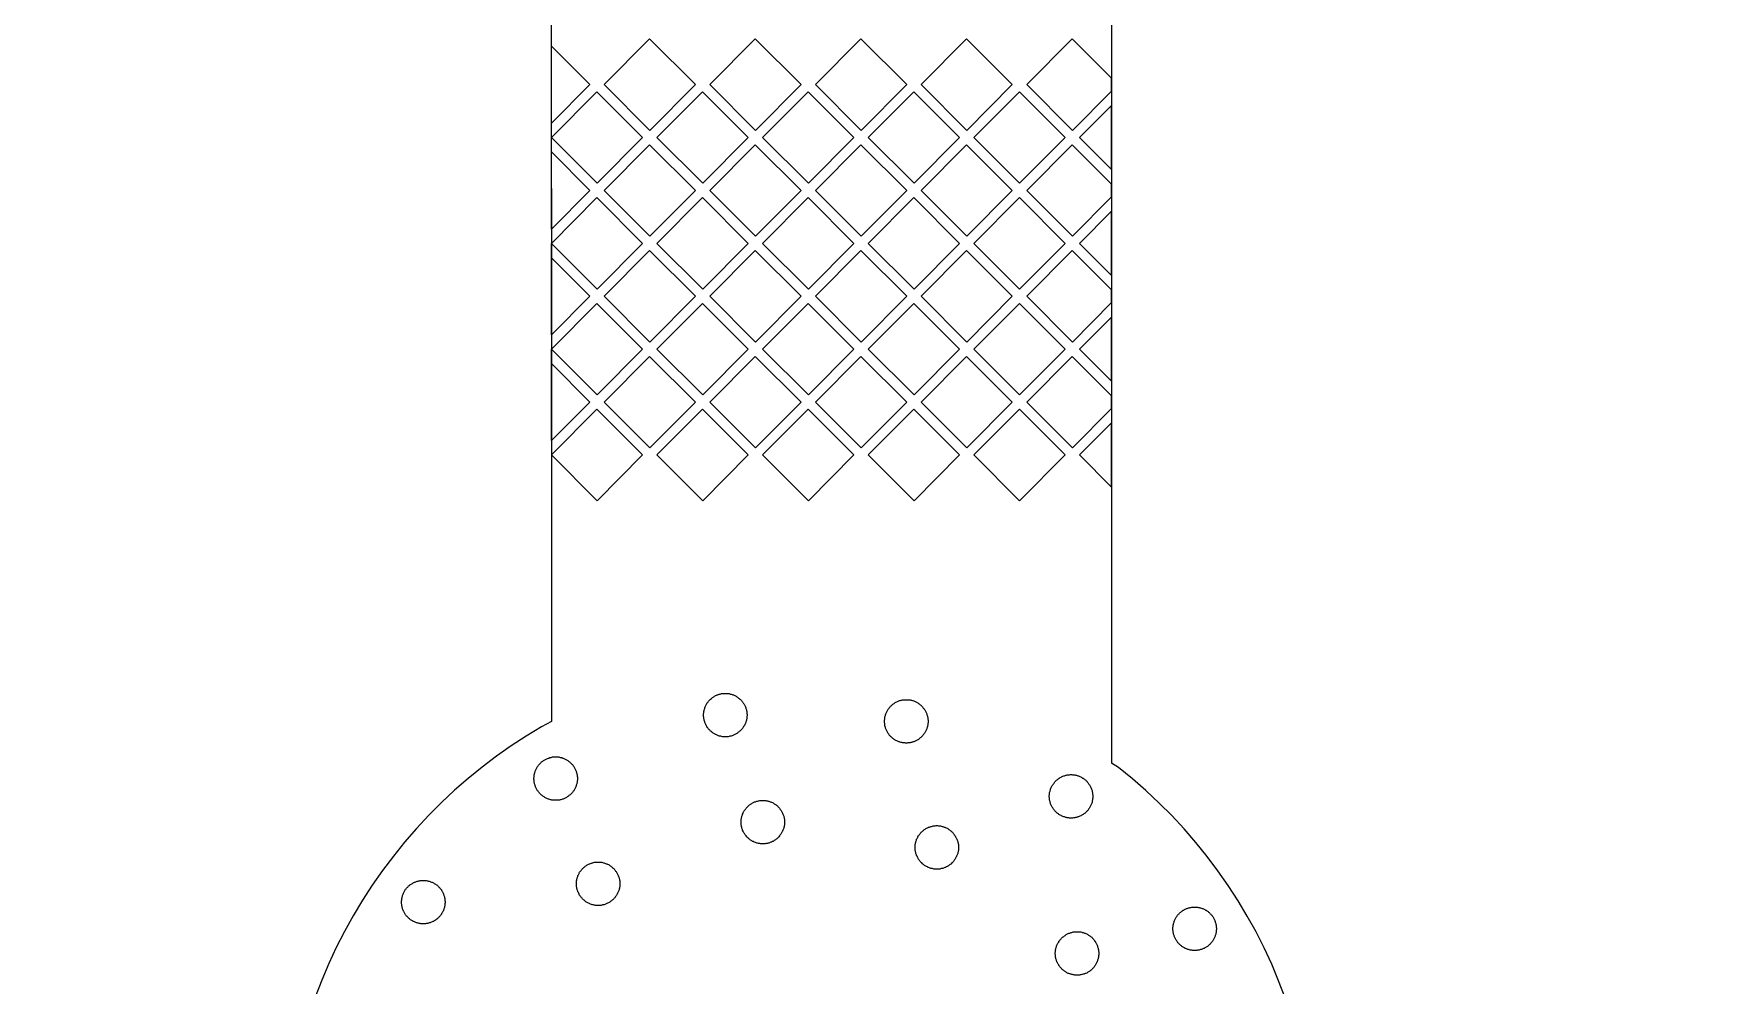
# Model space of a CAD drawing. Extents: x 1225654 to 1325654, y 924838 to 1022543.
# Drawn here: x 1240762 to 1243115, y 984510 to 985835 of the extents above; entities that cross this region are included whole.
import ezdxf

# ---------------------------------------------------------------- set-up
doc = ezdxf.new("R2010")
doc.units = 13

msp = doc.modelspace()

# ---------------------------------------------------------------- linework, layer by layer
for p, q in [((1241483, 985619.6), (1241483, 985957.1)), ((1242263.2, 985957.1), (1242263.2, 984819.5)), ((1241483, 985710.7), (1241483, 985818.1)), ((1242263.2, 985755.5), (1242263.2, 985773.2)), ((1242263.2, 985646.1), (1242263.2, 985735.4)), ((1241483, 985670.7), (1241483, 985690.7)), ((1241483, 985563.3), (1241483, 985670.7)), ((1241483, 985619.6), (1241483, 984877.6)), ((1242263.2, 985608.1), (1242263.2, 985625.8)), ((1242263.2, 985498.7), (1242263.2, 985588)), ((1241483, 985523.3), (1241483, 985543.3)), ((1241483, 985416), (1241483, 985523.3)), ((1242263.2, 985460.8), (1242263.2, 985478.4)), ((1242263.2, 985351.3), (1242263.2, 985440.6)), ((1241483, 985376), (1241483, 985396)), ((1241483, 985268.6), (1241483, 985376)), ((1242263.2, 985313.4), (1242263.2, 985331)), ((1242263.2, 985203.9), (1242263.2, 985293.2))]:
    msp.add_line(p, q)
msp.add_lwpolyline([(1260678.3, 924838.4), (1290630.1, 924838.4, 6.524121)], format="xyb", close=True)
msp.add_lwpolyline([(1260678.3, 924838.4), (1290630.1, 924838.4, 6.524121)], format="xyb", close=True)
for points in [[(1241683.6, 985764.4), (1241619.9, 985828.1), (1241556.5, 985764.4), (1241620.1, 985700.7), (1241683.6, 985764.4), (1241683.6, 985764.4)], [(1241830.7, 985764.4), (1241767, 985828.1), (1241703.6, 985764.4), (1241767.2, 985700.7), (1241830.7, 985764.4), (1241830.7, 985764.4)], [(1241977.8, 985764.4), (1241914.1, 985828.1), (1241850.7, 985764.4), (1241914.3, 985700.7), (1241977.8, 985764.4), (1241977.8, 985764.4)], [(1242124.9, 985764.4), (1242061.2, 985828.1), (1241997.8, 985764.4), (1242061.4, 985700.7), (1242124.9, 985764.4), (1242124.9, 985764.4)], [(1241610.1, 985690.7), (1241546.5, 985754.4), (1241483, 985690.7), (1241546.7, 985627.1), (1241610.1, 985690.7), (1241610.1, 985690.7)], [(1241757.2, 985690.7), (1241693.6, 985754.4), (1241630.1, 985690.7), (1241693.8, 985627.1), (1241757.2, 985690.7), (1241757.2, 985690.7)], [(1241904.3, 985690.7), (1241840.7, 985754.4), (1241777.2, 985690.7), (1241840.9, 985627.1), (1241904.3, 985690.7), (1241904.3, 985690.7)], [(1242051.4, 985690.7), (1241987.8, 985754.4), (1241924.3, 985690.7), (1241988, 985627.1), (1242051.4, 985690.7), (1242051.4, 985690.7)], [(1242198.6, 985690.7), (1242134.9, 985754.4), (1242071.4, 985690.7), (1242135.1, 985627.1), (1242198.6, 985690.7), (1242198.6, 985690.7)], [(1241683.6, 985617), (1241619.9, 985680.7), (1241556.5, 985617), (1241620.1, 985553.3), (1241683.6, 985617), (1241683.6, 985617)], [(1241830.7, 985617), (1241767, 985680.7), (1241703.6, 985617), (1241767.2, 985553.3), (1241830.7, 985617), (1241830.7, 985617)], [(1241977.8, 985617), (1241914.1, 985680.7), (1241850.7, 985617), (1241914.3, 985553.3), (1241977.8, 985617), (1241977.8, 985617)], [(1242124.9, 985617), (1242061.2, 985680.7), (1241997.8, 985617), (1242061.4, 985553.3), (1242124.9, 985617), (1242124.9, 985617)], [(1241610.1, 985543.3), (1241546.5, 985607.1), (1241483, 985543.3), (1241546.7, 985479.7), (1241610.1, 985543.3), (1241610.1, 985543.3)], [(1241757.2, 985543.3), (1241693.6, 985607.1), (1241630.1, 985543.3), (1241693.8, 985479.7), (1241757.2, 985543.3), (1241757.2, 985543.3)], [(1241904.3, 985543.3), (1241840.7, 985607.1), (1241777.2, 985543.3), (1241840.9, 985479.7), (1241904.3, 985543.3), (1241904.3, 985543.3)], [(1242051.4, 985543.3), (1241987.8, 985607.1), (1241924.3, 985543.3), (1241988, 985479.7), (1242051.4, 985543.3), (1242051.4, 985543.3)], [(1242198.6, 985543.3), (1242134.9, 985607.1), (1242071.4, 985543.3), (1242135.1, 985479.7), (1242198.6, 985543.3), (1242198.6, 985543.3)], [(1241683.6, 985469.6), (1241619.9, 985533.3), (1241556.5, 985469.6), (1241620.1, 985405.9), (1241683.6, 985469.6), (1241683.6, 985469.6)], [(1241830.7, 985469.6), (1241767, 985533.3), (1241703.6, 985469.6), (1241767.2, 985405.9), (1241830.7, 985469.6), (1241830.7, 985469.6)], [(1241977.8, 985469.6), (1241914.1, 985533.3), (1241850.7, 985469.6), (1241914.3, 985405.9), (1241977.8, 985469.6), (1241977.8, 985469.6)], [(1242124.9, 985469.6), (1242061.2, 985533.3), (1241997.8, 985469.6), (1242061.4, 985405.9), (1242124.9, 985469.6), (1242124.9, 985469.6)], [(1241610.1, 985396), (1241546.5, 985459.7), (1241483, 985396), (1241546.7, 985332.3), (1241610.1, 985396), (1241610.1, 985396)], [(1241757.2, 985396), (1241693.6, 985459.7), (1241630.1, 985396), (1241693.8, 985332.3), (1241757.2, 985396), (1241757.2, 985396)], [(1241904.3, 985396), (1241840.7, 985459.7), (1241777.2, 985396), (1241840.9, 985332.3), (1241904.3, 985396), (1241904.3, 985396)], [(1242051.4, 985396), (1241987.8, 985459.7), (1241924.3, 985396), (1241988, 985332.3), (1242051.4, 985396), (1242051.4, 985396)], [(1242198.6, 985396), (1242134.9, 985459.7), (1242071.4, 985396), (1242135.1, 985332.3), (1242198.6, 985396), (1242198.6, 985396)], [(1241683.6, 985322.2), (1241619.9, 985385.9), (1241556.5, 985322.2), (1241620.1, 985258.5), (1241683.6, 985322.2), (1241683.6, 985322.2)], [(1241830.7, 985322.2), (1241767, 985385.9), (1241703.6, 985322.2), (1241767.2, 985258.5), (1241830.7, 985322.2), (1241830.7, 985322.2)], [(1241977.8, 985322.2), (1241914.1, 985385.9), (1241850.7, 985322.2), (1241914.3, 985258.5), (1241977.8, 985322.2), (1241977.8, 985322.2)], [(1242124.9, 985322.2), (1242061.2, 985385.9), (1241997.8, 985322.2), (1242061.4, 985258.5), (1242124.9, 985322.2), (1242124.9, 985322.2)], [(1241610.1, 985248.6), (1241546.5, 985312.3), (1241483, 985248.6), (1241546.7, 985184.9), (1241610.1, 985248.6), (1241610.1, 985248.6)], [(1241757.2, 985248.6), (1241693.6, 985312.3), (1241630.1, 985248.6), (1241693.8, 985184.9), (1241757.2, 985248.6), (1241757.2, 985248.6)], [(1241904.3, 985248.6), (1241840.7, 985312.3), (1241777.2, 985248.6), (1241840.9, 985184.9), (1241904.3, 985248.6), (1241904.3, 985248.6)], [(1242051.4, 985248.6), (1241987.8, 985312.3), (1241924.3, 985248.6), (1241988, 985184.9), (1242051.4, 985248.6), (1242051.4, 985248.6)], [(1242198.6, 985248.6), (1242134.9, 985312.3), (1242071.4, 985248.6), (1242135.1, 985184.9), (1242198.6, 985248.6), (1242198.6, 985248.6)], [(1241725.1, 984916.6), (1241726.2, 984916.6), (1241727.4, 984916.6), (1241728.3, 984916.4), (1241729.4, 984916.4), (1241730.5, 984916.2), (1241731.4, 984915.9), (1241732.6, 984915.7), (1241733.4, 984915.5), (1241734.6, 984915), (1241735.5, 984914.8), (1241736.6, 984914.4), (1241737.5, 984913.9), (1241738.4, 984913.5), (1241739.3, 984913), (1241740.4, 984912.6), (1241741.3, 984911.9), (1241742.2, 984911.4), (1241742.9, 984910.8), (1241743.8, 984910.1), (1241744.7, 984909.4), (1241745.4, 984908.7), (1241746.3, 984908), (1241746.9, 984907.4), (1241747.6, 984906.5), (1241748.3, 984905.8), (1241749, 984904.9), (1241749.7, 984904), (1241750.3, 984903.4), (1241750.7, 984902.4), (1241751.4, 984901.5), (1241751.9, 984900.6), (1241752.3, 984899.5), (1241752.8, 984898.6), (1241753.3, 984897.7), (1241753.7, 984896.6), (1241753.9, 984895.7), (1241754.3, 984894.8), (1241754.6, 984893.6), (1241754.8, 984892.5), (1241755, 984891.6), (1241755, 984890.5), (1241755.3, 984889.6), (1241755.3, 984888.5), (1241755.5, 984887.3), (1241755.5, 984886.3), (1241755.5, 984885.3), (1241755.3, 984884.2), (1241755.3, 984883.1), (1241755, 984882.2), (1241755, 984881.1), (1241754.8, 984880.1), (1241754.6, 984879.1), (1241754.3, 984877.9), (1241753.9, 984877), (1241753.7, 984875.9), (1241753.3, 984875), (1241752.8, 984874.1), (1241752.3, 984873.2), (1241751.9, 984872), (1241751.4, 984871.2), (1241750.7, 984870.3), (1241750.3, 984869.3), (1241749.7, 984868.4), (1241749, 984867.8), (1241748.3, 984866.9), (1241747.6, 984866.2), (1241746.9, 984865.3), (1241746.3, 984864.7), (1241745.4, 984864), (1241744.7, 984863.3), (1241743.8, 984862.6), (1241742.9, 984861.9), (1241742.2, 984861.2), (1241741.3, 984860.6), (1241740.4, 984860.1), (1241739.3, 984859.7), (1241738.4, 984859.2), (1241737.5, 984858.8), (1241736.6, 984858.3), (1241735.5, 984857.9), (1241734.6, 984857.7), (1241733.4, 984857.2), (1241732.6, 984857), (1241731.4, 984856.8), (1241730.5, 984856.5), (1241729.4, 984856.3), (1241728.3, 984856.3), (1241727.4, 984856.1), (1241726.2, 984856.1), (1241725.1, 984856.1), (1241724.2, 984856.1), (1241723.1, 984856.1), (1241721.9, 984856.3), (1241721.1, 984856.3), (1241719.9, 984856.5), (1241718.8, 984856.8), (1241717.9, 984857), (1241716.8, 984857.2), (1241715.9, 984857.7), (1241714.7, 984857.9), (1241713.9, 984858.3), (1241713, 984858.8), (1241711.8, 984859.2), (1241711, 984859.7), (1241710, 984860.1), (1241709.1, 984860.6), (1241708.2, 984861.2), (1241707.4, 984861.9), (1241706.7, 984862.6), (1241705.8, 984863.3), (1241704.8, 984864), (1241704.2, 984864.7), (1241703.5, 984865.3), (1241702.6, 984866.2), (1241701.9, 984866.9), (1241701.2, 984867.8), (1241700.8, 984868.4), (1241700.2, 984869.3), (1241699.5, 984870.3), (1241699, 984871.2), (1241698.6, 984872), (1241698.1, 984873.2), (1241697.6, 984874.1), (1241697.2, 984875), (1241696.8, 984875.9), (1241696.6, 984877), (1241696.1, 984877.9), (1241695.9, 984879.1), (1241695.6, 984880.1), (1241695.4, 984881.1), (1241695.2, 984882.2), (1241695.2, 984883.1), (1241695, 984884.2), (1241695, 984885.3), (1241695, 984886.3), (1241695, 984887.3), (1241695, 984888.5), (1241695.2, 984889.6), (1241695.2, 984890.5), (1241695.4, 984891.6), (1241695.6, 984892.5), (1241695.9, 984893.6), (1241696.1, 984894.8), (1241696.6, 984895.7), (1241696.8, 984896.6), (1241697.2, 984897.7), (1241697.6, 984898.6), (1241698.1, 984899.5), (1241698.6, 984900.6), (1241699, 984901.5), (1241699.5, 984902.4), (1241700.2, 984903.4), (1241700.8, 984904), (1241701.2, 984904.9), (1241701.9, 984905.8), (1241702.6, 984906.5), (1241703.5, 984907.4), (1241704.2, 984908), (1241704.8, 984908.7), (1241705.8, 984909.4), (1241706.7, 984910.1), (1241707.4, 984910.8), (1241708.2, 984911.4), (1241709.1, 984911.9), (1241710, 984912.6), (1241711, 984913), (1241711.8, 984913.5), (1241713, 984913.9), (1241713.9, 984914.4), (1241714.7, 984914.8), (1241715.9, 984915), (1241716.8, 984915.5), (1241717.9, 984915.7), (1241718.8, 984915.9), (1241719.9, 984916.2), (1241721.1, 984916.4), (1241721.9, 984916.4), (1241723.1, 984916.6), (1241724.2, 984916.6), (1241725.1, 984916.6), (1241725.1, 984916.6)], [(1241977.3, 984907.8), (1241978.3, 984907.8), (1241979.3, 984907.8), (1241980.5, 984907.6), (1241981.4, 984907.6), (1241982.5, 984907.4), (1241983.4, 984907.2), (1241984.5, 984907), (1241985.7, 984906.7), (1241986.5, 984906.5), (1241987.7, 984906), (1241988.6, 984905.6), (1241989.5, 984905.4), (1241990.4, 984904.9), (1241991.5, 984904.2), (1241992.4, 984903.8), (1241993.3, 984903.4), (1241994.2, 984902.7), (1241995.1, 984902), (1241995.8, 984901.5), (1241996.7, 984900.8), (1241997.3, 984900.2), (1241998.3, 984899.3), (1241998.9, 984898.6), (1241999.6, 984897.9), (1242000.3, 984897), (1242000.9, 984896.1), (1242001.6, 984895.5), (1242002.3, 984894.5), (1242003, 984893.6), (1242003.5, 984892.8), (1242003.9, 984891.9), (1242004.3, 984890.9), (1242004.8, 984889.8), (1242005.2, 984888.9), (1242005.7, 984888), (1242005.9, 984886.9), (1242006.4, 984886), (1242006.6, 984884.9), (1242006.8, 984884), (1242007.1, 984882.8), (1242007.3, 984881.7), (1242007.3, 984880.8), (1242007.5, 984879.7), (1242007.5, 984878.6), (1242007.5, 984877.7), (1242007.5, 984876.5), (1242007.5, 984875.5), (1242007.3, 984874.5), (1242007.3, 984873.4), (1242007.1, 984872.3), (1242006.8, 984871.4), (1242006.6, 984870.3), (1242006.4, 984869.3), (1242005.9, 984868.3), (1242005.7, 984867.3), (1242005.2, 984866.2), (1242004.8, 984865.3), (1242004.3, 984864.4), (1242003.9, 984863.5), (1242003.5, 984862.6), (1242003, 984861.7), (1242002.3, 984860.8), (1242001.6, 984859.9), (1242000.9, 984859), (1242000.3, 984858.1), (1241999.6, 984857.5), (1241998.9, 984856.5), (1241998.3, 984855.9), (1241997.3, 984855.2), (1241996.7, 984854.5), (1241995.8, 984853.9), (1241995.1, 984853.2), (1241994.2, 984852.5), (1241993.3, 984852), (1241992.4, 984851.3), (1241991.5, 984850.9), (1241990.4, 984850.5), (1241989.5, 984850), (1241988.6, 984849.6), (1241987.7, 984849.1), (1241986.5, 984848.9), (1241985.7, 984848.7), (1241984.5, 984848.2), (1241983.4, 984848), (1241982.5, 984847.7), (1241981.4, 984847.7), (1241980.5, 984847.5), (1241979.3, 984847.5), (1241978.3, 984847.3), (1241977.3, 984847.3), (1241976.2, 984847.3), (1241975.1, 984847.5), (1241974, 984847.5), (1241973.1, 984847.7), (1241971.9, 984847.7), (1241971.1, 984848), (1241969.9, 984848.2), (1241968.8, 984848.7), (1241967.9, 984848.9), (1241967, 984849.1), (1241965.8, 984849.6), (1241964.9, 984850), (1241964.1, 984850.5), (1241962.9, 984850.9), (1241962, 984851.3), (1241961.2, 984852), (1241960.2, 984852.5), (1241959.6, 984853.2), (1241958.6, 984853.9), (1241957.7, 984854.5), (1241957.1, 984855.2), (1241956.2, 984855.9), (1241955.5, 984856.5), (1241954.8, 984857.5), (1241954.1, 984858.1), (1241953.5, 984859), (1241952.8, 984859.9), (1241952.1, 984860.8), (1241951.7, 984861.7), (1241951, 984862.6), (1241950.5, 984863.5), (1241950.1, 984864.4), (1241949.7, 984865.3), (1241949.2, 984866.2), (1241948.8, 984867.3), (1241948.5, 984868.3), (1241948.1, 984869.3), (1241947.8, 984870.3), (1241947.6, 984871.4), (1241947.4, 984872.3), (1241947.2, 984873.4), (1241947.2, 984874.5), (1241946.9, 984875.5), (1241946.9, 984876.5), (1241946.9, 984877.7), (1241946.9, 984878.6), (1241946.9, 984879.7), (1241947.2, 984880.8), (1241947.2, 984881.7), (1241947.4, 984882.8), (1241947.6, 984884), (1241947.8, 984884.9), (1241948.1, 984886), (1241948.5, 984886.9), (1241948.8, 984888), (1241949.2, 984888.9), (1241949.7, 984889.8), (1241950.1, 984890.9), (1241950.5, 984891.9), (1241951, 984892.8), (1241951.7, 984893.6), (1241952.1, 984894.5), (1241952.8, 984895.5), (1241953.5, 984896.1), (1241954.1, 984897), (1241954.8, 984897.9), (1241955.5, 984898.6), (1241956.2, 984899.3), (1241957.1, 984900.2), (1241957.7, 984900.8), (1241958.6, 984901.5), (1241959.6, 984902), (1241960.2, 984902.7), (1241961.2, 984903.4), (1241962, 984903.8), (1241962.9, 984904.2), (1241964.1, 984904.9), (1241964.9, 984905.4), (1241965.8, 984905.6), (1241967, 984906), (1241967.9, 984906.5), (1241968.8, 984906.7), (1241969.9, 984907), (1241971.1, 984907.2), (1241971.9, 984907.4), (1241973.1, 984907.6), (1241974, 984907.6), (1241975.1, 984907.8), (1241976.2, 984907.8), (1241977.3, 984907.8), (1241977.3, 984907.8)], [(1241489.1, 984828.2), (1241490, 984828.2), (1241491.1, 984828.2), (1241492.2, 984828), (1241493.2, 984828), (1241494.2, 984827.7), (1241495.4, 984827.5), (1241496.3, 984827.3), (1241497.4, 984827.1), (1241498.3, 984826.6), (1241499.4, 984826.4), (1241500.4, 984825.9), (1241501.2, 984825.5), (1241502.4, 984825.1), (1241503.3, 984824.6), (1241504.1, 984824.1), (1241505, 984823.7), (1241506, 984823), (1241506.9, 984822.3), (1241507.5, 984821.7), (1241508.4, 984821.2), (1241509.3, 984820.3), (1241510, 984819.6), (1241510.7, 984818.9), (1241511.6, 984818.1), (1241512.3, 984817.4), (1241512.9, 984816.5), (1241513.4, 984815.8), (1241514.1, 984814.9), (1241514.7, 984814), (1241515.2, 984813.1), (1241515.6, 984812.2), (1241516.1, 984811.1), (1241516.5, 984810.2), (1241517, 984809.3), (1241517.5, 984808.4), (1241517.7, 984807.3), (1241518.1, 984806.4), (1241518.3, 984805.2), (1241518.5, 984804.1), (1241518.8, 984803.2), (1241519, 984802.1), (1241519, 984801.2), (1241519.2, 984800.1), (1241519.2, 984798.9), (1241519.2, 984798), (1241519.2, 984796.9), (1241519.2, 984795.8), (1241519, 984794.7), (1241519, 984793.7), (1241518.8, 984792.7), (1241518.5, 984791.7), (1241518.3, 984790.6), (1241518.1, 984789.7), (1241517.7, 984788.6), (1241517.5, 984787.7), (1241517, 984786.5), (1241516.5, 984785.7), (1241516.1, 984784.8), (1241515.6, 984783.6), (1241515.2, 984782.7), (1241514.7, 984781.8), (1241514.1, 984780.9), (1241513.4, 984780.2), (1241512.9, 984779.3), (1241512.3, 984778.5), (1241511.6, 984777.8), (1241510.7, 984776.9), (1241510, 984776.2), (1241509.3, 984775.5), (1241508.4, 984774.9), (1241507.5, 984774.2), (1241506.9, 984773.5), (1241506, 984772.8), (1241505, 984772.4), (1241504.1, 984771.7), (1241503.3, 984771.3), (1241502.4, 984770.8), (1241501.2, 984770.4), (1241500.4, 984769.9), (1241499.4, 984769.4), (1241498.3, 984769.2), (1241497.4, 984768.8), (1241496.3, 984768.5), (1241495.4, 984768.4), (1241494.2, 984768.1), (1241493.2, 984767.9), (1241492.2, 984767.9), (1241491.1, 984767.7), (1241490, 984767.7), (1241489.1, 984767.7), (1241488, 984767.7), (1241486.8, 984767.7), (1241486, 984767.9), (1241484.8, 984767.9), (1241483.7, 984768.1), (1241482.8, 984768.4), (1241481.7, 984768.5), (1241480.8, 984768.8), (1241479.6, 984769.2), (1241478.8, 984769.4), (1241477.6, 984769.9), (1241476.7, 984770.4), (1241475.8, 984770.8), (1241474.9, 984771.3), (1241473.8, 984771.7), (1241472.9, 984772.4), (1241472.2, 984772.8), (1241471.3, 984773.5), (1241470.4, 984774.2), (1241469.5, 984774.9), (1241468.8, 984775.5), (1241468, 984776.2), (1241467.3, 984776.9), (1241466.6, 984777.8), (1241465.9, 984778.5), (1241465.2, 984779.3), (1241464.6, 984780.2), (1241463.9, 984780.9), (1241463.4, 984781.8), (1241462.8, 984782.7), (1241462.3, 984783.6), (1241461.8, 984784.8), (1241461.4, 984785.7), (1241461, 984786.5), (1241460.5, 984787.7), (1241460.3, 984788.6), (1241459.8, 984789.7), (1241459.6, 984790.6), (1241459.4, 984791.7), (1241459.2, 984792.7), (1241459.2, 984793.7), (1241458.9, 984794.7), (1241458.9, 984795.8), (1241458.7, 984796.9), (1241458.7, 984798), (1241458.7, 984798.9), (1241458.9, 984800.1), (1241458.9, 984801.2), (1241459.2, 984802.1), (1241459.2, 984803.2), (1241459.4, 984804.1), (1241459.6, 984805.2), (1241459.8, 984806.4), (1241460.3, 984807.3), (1241460.5, 984808.4), (1241461, 984809.3), (1241461.4, 984810.2), (1241461.8, 984811.1), (1241462.3, 984812.2), (1241462.8, 984813.1), (1241463.4, 984814), (1241463.9, 984814.9), (1241464.6, 984815.8), (1241465.2, 984816.5), (1241465.9, 984817.4), (1241466.6, 984818.1), (1241467.3, 984818.9), (1241468, 984819.6), (1241468.8, 984820.3), (1241469.5, 984821.2), (1241470.4, 984821.7), (1241471.3, 984822.3), (1241472.2, 984823), (1241472.9, 984823.7), (1241473.8, 984824.1), (1241474.9, 984824.6), (1241475.8, 984825.1), (1241476.7, 984825.5), (1241477.6, 984825.9), (1241478.8, 984826.4), (1241479.6, 984826.6), (1241480.8, 984827.1), (1241481.7, 984827.3), (1241482.8, 984827.5), (1241483.7, 984827.7), (1241484.8, 984828), (1241486, 984828), (1241486.8, 984828.2), (1241488, 984828.2), (1241489.1, 984828.2), (1241489.1, 984828.2)], [(1242206.9, 984803.5), (1242207.7, 984803.5), (1242208.9, 984803.2), (1242210, 984803.2), (1242210.9, 984803), (1242212, 984803), (1242213.1, 984802.8), (1242214.1, 984802.5), (1242215.1, 984802.3), (1242216.1, 984801.9), (1242217.2, 984801.6), (1242218.1, 984801.2), (1242219, 984800.7), (1242220.1, 984800.3), (1242221, 984799.9), (1242221.9, 984799.4), (1242222.8, 984798.7), (1242223.7, 984798.3), (1242224.6, 984797.6), (1242225.3, 984796.9), (1242226.2, 984796.3), (1242227.1, 984795.6), (1242227.8, 984794.9), (1242228.5, 984794.2), (1242229.1, 984793.3), (1242230, 984792.7), (1242230.7, 984791.7), (1242231.1, 984790.8), (1242231.8, 984789.9), (1242232.5, 984789.3), (1242232.9, 984788.4), (1242233.4, 984787.2), (1242233.8, 984786.3), (1242234.3, 984785.5), (1242234.7, 984784.5), (1242235.2, 984783.4), (1242235.4, 984782.5), (1242235.9, 984781.4), (1242236.1, 984780.5), (1242236.3, 984779.3), (1242236.5, 984778.5), (1242236.7, 984777.3), (1242236.7, 984776.2), (1242237, 984775.3), (1242237, 984774.2), (1242237, 984773), (1242237, 984772.1), (1242237, 984771), (1242236.7, 984769.9), (1242236.7, 984769), (1242236.5, 984767.9), (1242236.3, 984766.8), (1242236.1, 984765.8), (1242235.9, 984764.8), (1242235.4, 984763.8), (1242235.2, 984762.7), (1242234.7, 984761.8), (1242234.3, 984760.9), (1242233.8, 984759.8), (1242233.4, 984758.9), (1242232.9, 984758), (1242232.5, 984757.1), (1242231.8, 984756.2), (1242231.1, 984755.3), (1242230.7, 984754.6), (1242230, 984753.7), (1242229.1, 984752.8), (1242228.5, 984752.1), (1242227.8, 984751.4), (1242227.1, 984750.5), (1242226.2, 984749.9), (1242225.3, 984749.2), (1242224.6, 984748.8), (1242223.7, 984748.1), (1242222.8, 984747.4), (1242221.9, 984746.9), (1242221, 984746.5), (1242220.1, 984746.1), (1242219, 984745.6), (1242218.1, 984745.2), (1242217.2, 984744.7), (1242216.1, 984744.5), (1242215.1, 984744), (1242214.1, 984743.8), (1242213.1, 984743.6), (1242212, 984743.4), (1242210.9, 984743.2), (1242210, 984743.2), (1242208.9, 984742.9), (1242207.7, 984742.9), (1242206.9, 984742.9), (1242205.7, 984742.9), (1242204.6, 984742.9), (1242203.7, 984743.2), (1242202.6, 984743.2), (1242201.4, 984743.4), (1242200.5, 984743.6), (1242199.4, 984743.8), (1242198.5, 984744), (1242197.4, 984744.5), (1242196.5, 984744.7), (1242195.4, 984745.2), (1242194.4, 984745.6), (1242193.5, 984746.1), (1242192.7, 984746.5), (1242191.5, 984746.9), (1242190.6, 984747.4), (1242189.8, 984748.1), (1242189.1, 984748.8), (1242188.2, 984749.2), (1242187.2, 984749.9), (1242186.6, 984750.5), (1242185.7, 984751.4), (1242185, 984752.1), (1242184.3, 984752.8), (1242183.6, 984753.7), (1242183, 984754.6), (1242182.3, 984755.3), (1242181.6, 984756.2), (1242181.2, 984757.1), (1242180.5, 984758), (1242180, 984758.9), (1242179.6, 984759.8), (1242179.1, 984760.9), (1242178.7, 984761.8), (1242178.3, 984762.7), (1242178, 984763.8), (1242177.6, 984764.8), (1242177.4, 984765.8), (1242177.1, 984766.8), (1242176.9, 984767.9), (1242176.9, 984769), (1242176.7, 984769.9), (1242176.7, 984771), (1242176.4, 984772.1), (1242176.4, 984773), (1242176.4, 984774.2), (1242176.7, 984775.3), (1242176.7, 984776.2), (1242176.9, 984777.3), (1242176.9, 984778.5), (1242177.1, 984779.3), (1242177.4, 984780.5), (1242177.6, 984781.4), (1242178, 984782.5), (1242178.3, 984783.4), (1242178.7, 984784.5), (1242179.1, 984785.5), (1242179.6, 984786.3), (1242180, 984787.2), (1242180.5, 984788.4), (1242181.2, 984789.3), (1242181.6, 984789.9), (1242182.3, 984790.8), (1242183, 984791.7), (1242183.6, 984792.7), (1242184.3, 984793.3), (1242185, 984794.2), (1242185.7, 984794.9), (1242186.6, 984795.6), (1242187.2, 984796.3), (1242188.2, 984796.9), (1242189.1, 984797.6), (1242189.8, 984798.3), (1242190.6, 984798.7), (1242191.5, 984799.4), (1242192.7, 984799.9), (1242193.5, 984800.3), (1242194.4, 984800.7), (1242195.4, 984801.2), (1242196.5, 984801.6), (1242197.4, 984801.9), (1242198.5, 984802.3), (1242199.4, 984802.5), (1242200.5, 984802.8), (1242201.4, 984803), (1242202.6, 984803), (1242203.7, 984803.2), (1242204.6, 984803.2), (1242205.7, 984803.5), (1242206.9, 984803.5), (1242206.9, 984803.5)], [(1241777.5, 984767.4), (1241778.5, 984767.4), (1241779.5, 984767.4), (1241780.7, 984767.4), (1241781.6, 984767.2), (1241782.7, 984767), (1241783.8, 984766.8), (1241784.7, 984766.5), (1241785.9, 984766.3), (1241786.7, 984766.1), (1241787.9, 984765.6), (1241788.8, 984765.4), (1241789.7, 984764.9), (1241790.8, 984764.5), (1241791.7, 984764.1), (1241792.6, 984763.4), (1241793.5, 984762.9), (1241794.4, 984762.2), (1241795.3, 984761.8), (1241796, 984761.2), (1241796.9, 984760.5), (1241797.8, 984759.8), (1241798.5, 984759.1), (1241799.1, 984758.2), (1241799.8, 984757.6), (1241800.7, 984756.6), (1241801.1, 984756), (1241801.8, 984755), (1241802.5, 984754.1), (1241803.2, 984753.3), (1241803.7, 984752.4), (1241804.1, 984751.4), (1241804.5, 984750.5), (1241805, 984749.7), (1241805.4, 984748.5), (1241805.9, 984747.6), (1241806.1, 984746.5), (1241806.6, 984745.6), (1241806.8, 984744.5), (1241807, 984743.6), (1241807.3, 984742.5), (1241807.5, 984741.6), (1241807.5, 984740.4), (1241807.7, 984739.3), (1241807.7, 984738.4), (1241807.7, 984737.3), (1241807.7, 984736.2), (1241807.7, 984735.3), (1241807.5, 984734.1), (1241807.5, 984733), (1241807.3, 984732.1), (1241807, 984731), (1241806.8, 984729.8), (1241806.6, 984729), (1241806.1, 984727.8), (1241805.9, 984726.9), (1241805.4, 984726), (1241805, 984724.9), (1241804.5, 984724), (1241804.1, 984723.1), (1241803.7, 984722.2), (1241803.2, 984721.3), (1241802.5, 984720.4), (1241801.8, 984719.5), (1241801.1, 984718.6), (1241800.7, 984718), (1241799.8, 984717), (1241799.1, 984716.4), (1241798.5, 984715.4), (1241797.8, 984714.8), (1241796.9, 984714.1), (1241796, 984713.4), (1241795.3, 984712.8), (1241794.4, 984712.3), (1241793.5, 984711.6), (1241792.6, 984711.2), (1241791.7, 984710.5), (1241790.8, 984710.1), (1241789.7, 984709.6), (1241788.8, 984709.2), (1241787.9, 984708.9), (1241786.7, 984708.5), (1241785.9, 984708.2), (1241784.7, 984708), (1241783.8, 984707.6), (1241782.7, 984707.6), (1241781.6, 984707.4), (1241780.7, 984707.2), (1241779.5, 984707.2), (1241778.5, 984707.2), (1241777.5, 984707.2), (1241776.4, 984707.2), (1241775.3, 984707.2), (1241774.4, 984707.2), (1241773.3, 984707.4), (1241772.1, 984707.6), (1241771.3, 984707.6), (1241770.1, 984708), (1241769.2, 984708.2), (1241768.1, 984708.5), (1241767.2, 984708.9), (1241766.1, 984709.2), (1241765.1, 984709.6), (1241764.3, 984710.1), (1241763.1, 984710.5), (1241762.2, 984711.2), (1241761.3, 984711.6), (1241760.5, 984712.3), (1241759.8, 984712.8), (1241758.9, 984713.4), (1241757.9, 984714.1), (1241757.3, 984714.8), (1241756.4, 984715.4), (1241755.7, 984716.4), (1241755, 984717), (1241754.3, 984718), (1241753.7, 984718.6), (1241753, 984719.5), (1241752.3, 984720.4), (1241751.9, 984721.3), (1241751.2, 984722.2), (1241750.7, 984723.1), (1241750.3, 984724), (1241749.9, 984724.9), (1241749.4, 984726), (1241749, 984726.9), (1241748.7, 984727.8), (1241748.3, 984729), (1241748.1, 984729.8), (1241747.8, 984731), (1241747.6, 984732.1), (1241747.4, 984733), (1241747.4, 984734.1), (1241747.4, 984735.3), (1241747.1, 984736.2), (1241747.1, 984737.3), (1241747.1, 984738.4), (1241747.4, 984739.3), (1241747.4, 984740.4), (1241747.4, 984741.6), (1241747.6, 984742.5), (1241747.8, 984743.6), (1241748.1, 984744.5), (1241748.3, 984745.6), (1241748.7, 984746.5), (1241749, 984747.6), (1241749.4, 984748.5), (1241749.9, 984749.7), (1241750.3, 984750.5), (1241750.7, 984751.4), (1241751.2, 984752.4), (1241751.9, 984753.3), (1241752.3, 984754.1), (1241753, 984755), (1241753.7, 984756), (1241754.3, 984756.6), (1241755, 984757.6), (1241755.7, 984758.2), (1241756.4, 984759.1), (1241757.3, 984759.8), (1241757.9, 984760.5), (1241758.9, 984761.2), (1241759.8, 984761.8), (1241760.5, 984762.2), (1241761.3, 984762.9), (1241762.2, 984763.4), (1241763.1, 984764.1), (1241764.3, 984764.5), (1241765.1, 984764.9), (1241766.1, 984765.4), (1241767.2, 984765.6), (1241768.1, 984766.1), (1241769.2, 984766.3), (1241770.1, 984766.5), (1241771.3, 984766.8), (1241772.1, 984767), (1241773.3, 984767.2), (1241774.4, 984767.4), (1241775.3, 984767.4), (1241776.4, 984767.4), (1241777.5, 984767.4), (1241777.5, 984767.4)], [(1242019.6, 984732.4), (1242020.8, 984732.4), (1242021.9, 984732.1), (1242023, 984732.1), (1242023.9, 984731.9), (1242025.1, 984731.9), (1242025.9, 984731.7), (1242027.1, 984731.4), (1242028.2, 984731), (1242029.1, 984730.8), (1242030, 984730.5), (1242031.1, 984730.1), (1242032, 984729.6), (1242032.9, 984729.2), (1242034, 984728.8), (1242034.9, 984728.3), (1242035.9, 984727.6), (1242036.7, 984727.2), (1242037.4, 984726.5), (1242038.3, 984725.8), (1242039.2, 984725.2), (1242039.9, 984724.5), (1242040.8, 984723.8), (1242041.5, 984723.1), (1242042.1, 984722.2), (1242042.8, 984721.6), (1242043.5, 984720.6), (1242044.1, 984719.7), (1242044.8, 984718.8), (1242045.3, 984718), (1242046, 984717), (1242046.4, 984716.1), (1242046.9, 984715.2), (1242047.3, 984714.4), (1242047.7, 984713.4), (1242048.2, 984712.3), (1242048.4, 984711.4), (1242048.9, 984710.3), (1242049.1, 984709.4), (1242049.3, 984708.2), (1242049.6, 984707.4), (1242049.8, 984706.2), (1242049.8, 984705.1), (1242050, 984704.2), (1242050, 984703.1), (1242050, 984702), (1242050, 984701), (1242050, 984700), (1242049.8, 984698.8), (1242049.8, 984697.9), (1242049.6, 984696.8), (1242049.3, 984695.7), (1242049.1, 984694.8), (1242048.9, 984693.6), (1242048.4, 984692.8), (1242048.2, 984691.6), (1242047.7, 984690.7), (1242047.3, 984689.8), (1242046.9, 984688.7), (1242046.4, 984687.8), (1242046, 984686.9), (1242045.3, 984686), (1242044.8, 984685.1), (1242044.1, 984684.2), (1242043.5, 984683.5), (1242042.8, 984682.6), (1242042.1, 984681.7), (1242041.5, 984681), (1242040.8, 984680.4), (1242039.9, 984679.4), (1242039.2, 984678.8), (1242038.3, 984678.1), (1242037.4, 984677.7), (1242036.7, 984677), (1242035.9, 984676.3), (1242034.9, 984675.8), (1242034, 984675.4), (1242032.9, 984674.8), (1242032, 984674.3), (1242031.1, 984674.1), (1242030, 984673.6), (1242029.1, 984673.2), (1242028.2, 984672.9), (1242027.1, 984672.7), (1242025.9, 984672.5), (1242025.1, 984672.2), (1242023.9, 984672), (1242023, 984672), (1242021.9, 984671.8), (1242020.8, 984671.8), (1242019.6, 984671.8), (1242018.7, 984671.8), (1242017.6, 984671.8), (1242016.5, 984672), (1242015.6, 984672), (1242014.5, 984672.2), (1242013.6, 984672.5), (1242012.4, 984672.7), (1242011.3, 984672.9), (1242010.4, 984673.2), (1242009.5, 984673.6), (1242008.4, 984674.1), (1242007.5, 984674.3), (1242006.6, 984674.8), (1242005.5, 984675.4), (1242004.5, 984675.8), (1242003.7, 984676.3), (1242002.8, 984677), (1242001.9, 984677.7), (1242001.2, 984678.1), (1242000.3, 984678.8), (1241999.6, 984679.4), (1241998.7, 984680.4), (1241998, 984681), (1241997.3, 984681.7), (1241996.7, 984682.6), (1241996, 984683.5), (1241995.3, 984684.2), (1241994.7, 984685.1), (1241994, 984686), (1241993.5, 984686.9), (1241993.1, 984687.8), (1241992.7, 984688.7), (1241992.2, 984689.8), (1241991.7, 984690.7), (1241991.3, 984691.6), (1241991.1, 984692.8), (1241990.6, 984693.6), (1241990.4, 984694.8), (1241990.1, 984695.7), (1241989.9, 984696.8), (1241989.7, 984697.9), (1241989.7, 984698.8), (1241989.5, 984700), (1241989.5, 984701), (1241989.5, 984702), (1241989.5, 984703.1), (1241989.5, 984704.2), (1241989.7, 984705.1), (1241989.7, 984706.2), (1241989.9, 984707.4), (1241990.1, 984708.2), (1241990.4, 984709.4), (1241990.6, 984710.3), (1241991.1, 984711.4), (1241991.3, 984712.3), (1241991.7, 984713.4), (1241992.2, 984714.4), (1241992.7, 984715.2), (1241993.1, 984716.1), (1241993.5, 984717), (1241994, 984718), (1241994.7, 984718.8), (1241995.3, 984719.7), (1241996, 984720.6), (1241996.7, 984721.6), (1241997.3, 984722.2), (1241998, 984723.1), (1241998.7, 984723.8), (1241999.6, 984724.5), (1242000.3, 984725.2), (1242001.2, 984725.8), (1242001.9, 984726.5), (1242002.8, 984727.2), (1242003.7, 984727.6), (1242004.5, 984728.3), (1242005.5, 984728.8), (1242006.6, 984729.2), (1242007.5, 984729.6), (1242008.4, 984730.1), (1242009.5, 984730.5), (1242010.4, 984730.8), (1242011.3, 984731), (1242012.4, 984731.4), (1242013.6, 984731.7), (1242014.5, 984731.9), (1242015.6, 984731.9), (1242016.5, 984732.1), (1242017.6, 984732.1), (1242018.7, 984732.4), (1242019.6, 984732.4), (1242019.6, 984732.4)], [(1241548, 984681.7), (1241549.2, 984681.7), (1241550.3, 984681.7), (1241551.2, 984681.5), (1241552.3, 984681.5), (1241553.5, 984681.3), (1241554.3, 984681), (1241555.5, 984680.8), (1241556.4, 984680.6), (1241557.5, 984680.1), (1241558.4, 984679.9), (1241559.5, 984679.4), (1241560.4, 984679), (1241561.3, 984678.6), (1241562.4, 984678.1), (1241563.3, 984677.7), (1241564.3, 984677), (1241565.1, 984676.5), (1241565.8, 984675.8), (1241566.7, 984675.2), (1241567.6, 984674.5), (1241568.3, 984673.8), (1241569.2, 984673.2), (1241569.9, 984672.5), (1241570.5, 984671.6), (1241571.2, 984670.9), (1241571.9, 984670), (1241572.5, 984669.1), (1241573.2, 984668.4), (1241573.7, 984667.5), (1241574.4, 984666.6), (1241574.8, 984665.7), (1241575.3, 984664.6), (1241575.7, 984663.7), (1241576.1, 984662.8), (1241576.6, 984661.7), (1241576.8, 984660.8), (1241577.3, 984659.9), (1241577.5, 984658.7), (1241577.7, 984657.7), (1241578, 984656.7), (1241578.2, 984655.6), (1241578.2, 984654.7), (1241578.2, 984653.6), (1241578.4, 984652.5), (1241578.4, 984651.3), (1241578.4, 984650.5), (1241578.2, 984649.3), (1241578.2, 984648.2), (1241578.2, 984647.3), (1241578, 984646.2), (1241577.7, 984645.3), (1241577.5, 984644.1), (1241577.3, 984643), (1241576.8, 984642.1), (1241576.6, 984641.2), (1241576.1, 984640.1), (1241575.7, 984639.2), (1241575.3, 984638.3), (1241574.8, 984637.1), (1241574.4, 984636.2), (1241573.7, 984635.4), (1241573.2, 984634.5), (1241572.5, 984633.5), (1241571.9, 984632.9), (1241571.2, 984632), (1241570.5, 984631.3), (1241569.9, 984630.4), (1241569.2, 984629.7), (1241568.3, 984629.1), (1241567.6, 984628.4), (1241566.7, 984627.7), (1241565.8, 984627), (1241565.1, 984626.3), (1241564.3, 984625.7), (1241563.3, 984625.3), (1241562.4, 984624.8), (1241561.3, 984624.3), (1241560.4, 984623.9), (1241559.5, 984623.4), (1241558.4, 984623), (1241557.5, 984622.7), (1241556.4, 984622.3), (1241555.5, 984622.1), (1241554.3, 984621.9), (1241553.5, 984621.7), (1241552.3, 984621.4), (1241551.2, 984621.4), (1241550.3, 984621.2), (1241549.2, 984621.2), (1241548, 984621.2), (1241547.1, 984621.2), (1241546, 984621.2), (1241544.9, 984621.4), (1241544, 984621.4), (1241542.9, 984621.7), (1241541.7, 984621.9), (1241540.8, 984622.1), (1241539.7, 984622.3), (1241538.8, 984622.7), (1241537.7, 984623), (1241536.8, 984623.4), (1241535.9, 984623.9), (1241534.8, 984624.3), (1241533.9, 984624.8), (1241532.9, 984625.3), (1241532.1, 984625.7), (1241531.2, 984626.3), (1241530.3, 984627), (1241529.6, 984627.7), (1241528.7, 984628.4), (1241527.8, 984629.1), (1241527.1, 984629.7), (1241526.4, 984630.4), (1241525.7, 984631.3), (1241524.9, 984632), (1241524.4, 984632.9), (1241523.7, 984633.5), (1241523.1, 984634.5), (1241522.4, 984635.4), (1241521.9, 984636.2), (1241521.5, 984637.1), (1241521.1, 984638.3), (1241520.6, 984639.2), (1241520.1, 984640.1), (1241519.7, 984641.2), (1241519.5, 984642.1), (1241519, 984643), (1241518.8, 984644.1), (1241518.5, 984645.3), (1241518.3, 984646.2), (1241518.1, 984647.3), (1241518.1, 984648.2), (1241517.9, 984649.3), (1241517.9, 984650.5), (1241517.9, 984651.3), (1241517.9, 984652.5), (1241517.9, 984653.6), (1241518.1, 984654.7), (1241518.1, 984655.6), (1241518.3, 984656.7), (1241518.5, 984657.7), (1241518.8, 984658.7), (1241519, 984659.9), (1241519.5, 984660.8), (1241519.7, 984661.7), (1241520.1, 984662.8), (1241520.6, 984663.7), (1241521.1, 984664.6), (1241521.5, 984665.7), (1241521.9, 984666.6), (1241522.4, 984667.5), (1241523.1, 984668.4), (1241523.7, 984669.1), (1241524.4, 984670), (1241524.9, 984670.9), (1241525.7, 984671.6), (1241526.4, 984672.5), (1241527.1, 984673.2), (1241527.8, 984673.8), (1241528.7, 984674.5), (1241529.6, 984675.2), (1241530.3, 984675.8), (1241531.2, 984676.5), (1241532.1, 984677), (1241532.9, 984677.7), (1241533.9, 984678.1), (1241534.8, 984678.6), (1241535.9, 984679), (1241536.8, 984679.4), (1241537.7, 984679.9), (1241538.8, 984680.1), (1241539.7, 984680.6), (1241540.8, 984680.8), (1241541.7, 984681), (1241542.9, 984681.3), (1241544, 984681.5), (1241544.9, 984681.5), (1241546, 984681.7), (1241547.1, 984681.7), (1241548, 984681.7), (1241548, 984681.7)], [(1241304.6, 984656.1), (1241305.7, 984656.1), (1241306.9, 984656.1), (1241307.7, 984656.1), (1241308.9, 984655.8), (1241310, 984655.6), (1241310.9, 984655.4), (1241312, 984655.1), (1241312.9, 984654.9), (1241314.1, 984654.7), (1241314.9, 984654.2), (1241316.1, 984653.8), (1241317, 984653.6), (1241317.9, 984653.1), (1241318.7, 984652.7), (1241319.7, 984652), (1241320.6, 984651.5), (1241321.5, 984650.9), (1241322.3, 984650.5), (1241323.3, 984649.8), (1241324.2, 984649.1), (1241324.9, 984648.4), (1241325.7, 984647.7), (1241326.4, 984646.9), (1241327.1, 984646.2), (1241327.8, 984645.3), (1241328.5, 984644.6), (1241329.1, 984643.7), (1241329.8, 984642.8), (1241330.2, 984641.9), (1241330.9, 984641), (1241331.4, 984640.1), (1241331.8, 984639.2), (1241332.3, 984638.3), (1241332.7, 984637.1), (1241333.1, 984636.2), (1241333.4, 984635.1), (1241333.6, 984634.2), (1241334.1, 984633.1), (1241334.3, 984632.2), (1241334.5, 984631.1), (1241334.5, 984630.2), (1241334.7, 984629.1), (1241334.7, 984627.9), (1241335, 984627), (1241335, 984625.9), (1241335, 984624.8), (1241334.7, 984623.7), (1241334.7, 984622.7), (1241334.5, 984621.7), (1241334.5, 984620.7), (1241334.3, 984619.6), (1241334.1, 984618.5), (1241333.6, 984617.6), (1241333.4, 984616.5), (1241333.1, 984615.5), (1241332.7, 984614.5), (1241332.3, 984613.5), (1241331.8, 984612.6), (1241331.4, 984611.7), (1241330.9, 984610.9), (1241330.2, 984609.9), (1241329.8, 984609), (1241329.1, 984608.1), (1241328.5, 984607.3), (1241327.8, 984606.3), (1241327.1, 984605.7), (1241326.4, 984604.7), (1241325.7, 984604.1), (1241324.9, 984603.4), (1241324.2, 984602.7), (1241323.3, 984602.1), (1241322.3, 984601.4), (1241321.5, 984600.7), (1241320.6, 984600.3), (1241319.7, 984599.6), (1241318.7, 984599.1), (1241317.9, 984598.7), (1241317, 984598.2), (1241316.1, 984597.8), (1241314.9, 984597.5), (1241314.1, 984597.1), (1241312.9, 984596.9), (1241312, 984596.5), (1241310.9, 984596.2), (1241310, 984596), (1241308.9, 984596), (1241307.7, 984595.8), (1241306.9, 984595.8), (1241305.7, 984595.8), (1241304.6, 984595.5), (1241303.7, 984595.8), (1241302.6, 984595.8), (1241301.4, 984595.8), (1241300.5, 984596), (1241299.4, 984596), (1241298.3, 984596.2), (1241297.4, 984596.5), (1241296.3, 984596.9), (1241295.4, 984597.1), (1241294.2, 984597.5), (1241293.3, 984597.8), (1241292.5, 984598.2), (1241291.3, 984598.7), (1241290.4, 984599.1), (1241289.5, 984599.6), (1241288.6, 984600.3), (1241287.7, 984600.7), (1241286.8, 984601.4), (1241285.9, 984602.1), (1241285.3, 984602.7), (1241284.3, 984603.4), (1241283.7, 984604.1), (1241283, 984604.7), (1241282.1, 984605.7), (1241281.4, 984606.3), (1241280.7, 984607.3), (1241280, 984608.1), (1241279.6, 984609), (1241278.9, 984609.9), (1241278.5, 984610.9), (1241278, 984611.7), (1241277.4, 984612.6), (1241276.9, 984613.5), (1241276.7, 984614.5), (1241276.2, 984615.5), (1241275.8, 984616.5), (1241275.5, 984617.6), (1241275.4, 984618.5), (1241275.1, 984619.6), (1241274.9, 984620.7), (1241274.7, 984621.7), (1241274.7, 984622.7), (1241274.4, 984623.7), (1241274.4, 984624.8), (1241274.4, 984625.9), (1241274.4, 984627), (1241274.4, 984627.9), (1241274.7, 984629.1), (1241274.7, 984630.2), (1241274.9, 984631.1), (1241275.1, 984632.2), (1241275.4, 984633.1), (1241275.5, 984634.2), (1241275.8, 984635.1), (1241276.2, 984636.2), (1241276.7, 984637.1), (1241276.9, 984638.3), (1241277.4, 984639.2), (1241278, 984640.1), (1241278.5, 984641), (1241278.9, 984641.9), (1241279.6, 984642.8), (1241280, 984643.7), (1241280.7, 984644.6), (1241281.4, 984645.3), (1241282.1, 984646.2), (1241283, 984646.9), (1241283.7, 984647.7), (1241284.3, 984648.4), (1241285.3, 984649.1), (1241285.9, 984649.8), (1241286.8, 984650.5), (1241287.7, 984650.9), (1241288.6, 984651.5), (1241289.5, 984652), (1241290.4, 984652.7), (1241291.3, 984653.1), (1241292.5, 984653.6), (1241293.3, 984653.8), (1241294.2, 984654.2), (1241295.4, 984654.7), (1241296.3, 984654.9), (1241297.4, 984655.1), (1241298.3, 984655.4), (1241299.4, 984655.6), (1241300.5, 984655.8), (1241301.4, 984656.1), (1241302.6, 984656.1), (1241303.7, 984656.1), (1241304.6, 984656.1), (1241304.6, 984656.1)], [(1242378.8, 984618.9), (1242379.8, 984618.9), (1242381, 984618.9), (1242381.9, 984618.9), (1242383, 984618.7), (1242384.1, 984618.5), (1242385, 984618.3), (1242386.2, 984618.1), (1242387, 984617.8), (1242388.2, 984617.6), (1242389.1, 984617.1), (1242390.2, 984616.9), (1242391.1, 984616.5), (1242392, 984616), (1242392.9, 984615.5), (1242394, 984614.9), (1242394.9, 984614.5), (1242395.6, 984613.8), (1242396.5, 984613.3), (1242397.4, 984612.6), (1242398.3, 984611.9), (1242399, 984611.3), (1242399.9, 984610.6), (1242400.5, 984609.7), (1242401.2, 984609), (1242401.9, 984608.1), (1242402.6, 984607.5), (1242403.3, 984606.6), (1242404, 984605.7), (1242404.4, 984604.7), (1242405, 984603.9), (1242405.5, 984603), (1242406, 984602.1), (1242406.4, 984601.1), (1242406.9, 984600.1), (1242407.3, 984599.1), (1242407.6, 984598), (1242408, 984597.1), (1242408.2, 984596), (1242408.4, 984595.1), (1242408.6, 984593.9), (1242408.6, 984593.1), (1242408.9, 984591.9), (1242408.9, 984590.8), (1242409.1, 984589.9), (1242409.1, 984588.8), (1242409.1, 984587.7), (1242408.9, 984586.7), (1242408.9, 984585.7), (1242408.6, 984584.5), (1242408.6, 984583.6), (1242408.4, 984582.5), (1242408.2, 984581.4), (1242408, 984580.5), (1242407.6, 984579.3), (1242407.3, 984578.5), (1242406.9, 984577.5), (1242406.4, 984576.4), (1242406, 984575.5), (1242405.5, 984574.6), (1242405, 984573.7), (1242404.4, 984572.8), (1242404, 984571.9), (1242403.3, 984571), (1242402.6, 984570.1), (1242401.9, 984569.2), (1242401.2, 984568.5), (1242400.5, 984567.9), (1242399.9, 984567), (1242399, 984566.3), (1242398.3, 984565.6), (1242397.4, 984564.9), (1242396.5, 984564.3), (1242395.6, 984563.6), (1242394.9, 984563.1), (1242394, 984562.5), (1242392.9, 984562), (1242392, 984561.5), (1242391.1, 984561.1), (1242390.2, 984560.7), (1242389.1, 984560.5), (1242388.2, 984560), (1242387, 984559.8), (1242386.2, 984559.3), (1242385, 984559.1), (1242384.1, 984559.1), (1242383, 984558.9), (1242381.9, 984558.6), (1242381, 984558.6), (1242379.8, 984558.6), (1242378.8, 984558.4), (1242377.8, 984558.6), (1242376.7, 984558.6), (1242375.6, 984558.6), (1242374.7, 984558.9), (1242373.6, 984559.1), (1242372.4, 984559.1), (1242371.6, 984559.3), (1242370.4, 984559.8), (1242369.5, 984560), (1242368.4, 984560.5), (1242367.5, 984560.7), (1242366.6, 984561.1), (1242365.4, 984561.5), (1242364.6, 984562), (1242363.7, 984562.5), (1242362.8, 984563.1), (1242361.8, 984563.6), (1242361, 984564.3), (1242360.3, 984564.9), (1242359.4, 984565.6), (1242358.5, 984566.3), (1242357.8, 984567), (1242357.2, 984567.9), (1242356.2, 984568.5), (1242355.6, 984569.2), (1242354.9, 984570.1), (1242354.4, 984571), (1242353.8, 984571.9), (1242353.1, 984572.8), (1242352.6, 984573.7), (1242352.2, 984574.6), (1242351.7, 984575.5), (1242351.3, 984576.4), (1242350.8, 984577.5), (1242350.4, 984578.5), (1242350.2, 984579.3), (1242349.7, 984580.5), (1242349.5, 984581.4), (1242349.3, 984582.5), (1242349, 984583.6), (1242348.8, 984584.5), (1242348.8, 984585.7), (1242348.6, 984586.7), (1242348.6, 984587.7), (1242348.6, 984588.8), (1242348.6, 984589.9), (1242348.6, 984590.8), (1242348.8, 984591.9), (1242348.8, 984593.1), (1242349, 984593.9), (1242349.3, 984595.1), (1242349.5, 984596), (1242349.7, 984597.1), (1242350.2, 984598), (1242350.4, 984599.1), (1242350.8, 984600.1), (1242351.3, 984601.1), (1242351.7, 984602.1), (1242352.2, 984603), (1242352.6, 984603.9), (1242353.1, 984604.7), (1242353.8, 984605.7), (1242354.4, 984606.6), (1242354.9, 984607.5), (1242355.6, 984608.1), (1242356.2, 984609), (1242357.2, 984609.7), (1242357.8, 984610.6), (1242358.5, 984611.3), (1242359.4, 984611.9), (1242360.3, 984612.6), (1242361, 984613.3), (1242361.8, 984613.8), (1242362.8, 984614.5), (1242363.7, 984614.9), (1242364.6, 984615.5), (1242365.4, 984616), (1242366.6, 984616.5), (1242367.5, 984616.9), (1242368.4, 984617.1), (1242369.5, 984617.6), (1242370.4, 984617.8), (1242371.6, 984618.1), (1242372.4, 984618.3), (1242373.6, 984618.5), (1242374.7, 984618.7), (1242375.6, 984618.9), (1242376.7, 984618.9), (1242377.8, 984618.9), (1242378.8, 984618.9), (1242378.8, 984618.9)], [(1242215.1, 984584.7), (1242216.1, 984584.5), (1242217.2, 984584.5), (1242218.3, 984584.5), (1242219.2, 984584.3), (1242220.3, 984584.3), (1242221.5, 984584.1), (1242222.3, 984583.8), (1242223.5, 984583.4), (1242224.4, 984583.1), (1242225.5, 984582.7), (1242226.4, 984582.5), (1242227.3, 984582.1), (1242228.5, 984581.6), (1242229.3, 984581.1), (1242230.2, 984580.7), (1242231.1, 984580), (1242232.1, 984579.5), (1242232.9, 984578.9), (1242233.6, 984578.2), (1242234.5, 984577.5), (1242235.4, 984576.9), (1242236.1, 984576.2), (1242236.7, 984575.5), (1242237.7, 984574.6), (1242238.3, 984573.9), (1242239, 984573), (1242239.5, 984572.1), (1242240.1, 984571.3), (1242240.8, 984570.3), (1242241.3, 984569.4), (1242241.7, 984568.5), (1242242.2, 984567.7), (1242242.6, 984566.7), (1242243.1, 984565.8), (1242243.5, 984564.7), (1242243.7, 984563.8), (1242244.2, 984562.7), (1242244.4, 984561.8), (1242244.6, 984560.7), (1242244.9, 984559.5), (1242245.1, 984558.6), (1242245.1, 984557.5), (1242245.3, 984556.6), (1242245.3, 984555.5), (1242245.3, 984554.3), (1242245.3, 984553.2), (1242245.3, 984552.3), (1242245.1, 984551.2), (1242245.1, 984550.1), (1242244.9, 984549.2), (1242244.6, 984548), (1242244.4, 984547.1), (1242244.2, 984546), (1242243.7, 984545.1), (1242243.5, 984544), (1242243.1, 984543.1), (1242242.6, 984542), (1242242.2, 984541.1), (1242241.7, 984540.2), (1242241.3, 984539.3), (1242240.8, 984538.4), (1242240.1, 984537.5), (1242239.5, 984536.6), (1242239, 984535.7), (1242238.3, 984535), (1242237.7, 984534.1), (1242236.7, 984533.4), (1242236.1, 984532.6), (1242235.4, 984531.9), (1242234.5, 984531.2), (1242233.6, 984530.5), (1242232.9, 984529.8), (1242232.1, 984529.4), (1242231.1, 984528.7), (1242230.2, 984528.3), (1242229.3, 984527.6), (1242228.5, 984527.1), (1242227.3, 984526.7), (1242226.4, 984526.4), (1242225.5, 984526), (1242224.4, 984525.5), (1242223.5, 984525.4), (1242222.3, 984525.1), (1242221.5, 984524.9), (1242220.3, 984524.7), (1242219.2, 984524.4), (1242218.3, 984524.2), (1242217.2, 984524.2), (1242216.1, 984524.2), (1242215.1, 984524.2), (1242214.1, 984524.2), (1242212.9, 984524.2), (1242212, 984524.2), (1242210.9, 984524.4), (1242209.8, 984524.7), (1242208.9, 984524.9), (1242207.7, 984525.1), (1242206.9, 984525.4), (1242205.7, 984525.5), (1242204.8, 984526), (1242203.7, 984526.4), (1242202.8, 984526.7), (1242201.9, 984527.1), (1242201, 984527.6), (1242199.9, 984528.3), (1242199, 984528.7), (1242198.3, 984529.4), (1242197.4, 984529.8), (1242196.5, 984530.5), (1242195.6, 984531.2), (1242194.9, 984531.9), (1242194, 984532.6), (1242193.3, 984533.4), (1242192.7, 984534.1), (1242192, 984535), (1242191.3, 984535.7), (1242190.6, 984536.6), (1242189.9, 984537.5), (1242189.5, 984538.4), (1242188.8, 984539.3), (1242188.4, 984540.2), (1242187.9, 984541.1), (1242187.5, 984542), (1242187, 984543.1), (1242186.6, 984544), (1242186.3, 984545.1), (1242185.9, 984546), (1242185.7, 984547.1), (1242185.5, 984548), (1242185.2, 984549.2), (1242185.2, 984550.1), (1242185, 984551.2), (1242185, 984552.3), (1242184.8, 984553.2), (1242184.8, 984554.3), (1242184.8, 984555.5), (1242185, 984556.6), (1242185, 984557.5), (1242185.2, 984558.6), (1242185.2, 984559.5), (1242185.5, 984560.7), (1242185.7, 984561.8), (1242185.9, 984562.7), (1242186.3, 984563.8), (1242186.6, 984564.7), (1242187, 984565.8), (1242187.5, 984566.7), (1242187.9, 984567.7), (1242188.4, 984568.5), (1242188.8, 984569.4), (1242189.5, 984570.3), (1242189.9, 984571.3), (1242190.6, 984572.1), (1242191.3, 984573), (1242192, 984573.9), (1242192.7, 984574.6), (1242193.3, 984575.5), (1242194, 984576.2), (1242194.9, 984576.9), (1242195.6, 984577.5), (1242196.5, 984578.2), (1242197.4, 984578.9), (1242198.3, 984579.5), (1242199, 984580), (1242199.9, 984580.7), (1242201, 984581.1), (1242201.9, 984581.6), (1242202.8, 984582.1), (1242203.7, 984582.5), (1242204.8, 984582.7), (1242205.7, 984583.1), (1242206.9, 984583.4), (1242207.7, 984583.8), (1242208.9, 984584.1), (1242209.8, 984584.3), (1242210.9, 984584.3), (1242212, 984584.5), (1242212.9, 984584.5), (1242214.1, 984584.5), (1242215.1, 984584.7), (1242215.1, 984584.7)]]:
    msp.add_lwpolyline(points, close=True)
for points in [[(1242263.2, 985773.2), (1242208.3, 985828.1), (1242144.9, 985764.4), (1242208.6, 985700.7), (1242263.2, 985755.5)], [(1241483, 985710.7), (1241536.6, 985764.5), (1241483, 985818.1)], [(1242263.2, 985646.1), (1242218.6, 985690.7), (1242263.2, 985735.4)], [(1242263.2, 985625.8), (1242208.3, 985680.7), (1242144.9, 985617), (1242208.6, 985553.3), (1242263.2, 985608.1)], [(1241483, 985563.3), (1241536.6, 985617.1), (1241483, 985670.7)], [(1242263.2, 985498.7), (1242218.6, 985543.3), (1242263.2, 985588)], [(1241483, 985416), (1241536.6, 985469.7), (1241483, 985523.3)], [(1242263.2, 985478.4), (1242208.3, 985533.3), (1242144.9, 985469.6), (1242208.6, 985405.9), (1242263.2, 985460.8)], [(1242263.2, 985351.3), (1242218.6, 985396), (1242263.2, 985440.6)], [(1241483, 985268.6), (1241536.6, 985322.3), (1241483, 985376)], [(1242263.2, 985331), (1242208.3, 985385.9), (1242144.9, 985322.2), (1242208.6, 985258.5), (1242263.2, 985313.4)], [(1242263.2, 985203.9), (1242218.6, 985248.6), (1242263.2, 985293.2)], [(1241483, 984877.6), (1241469.5, 984870), (1241448.1, 984857), (1241427, 984843.5), (1241406.5, 984829.1), (1241386.5, 984814), (1241367.1, 984798), (1241348.2, 984781.6), (1241329.8, 984764.5), (1241312.2, 984746.8), (1241295.1, 984728.5), (1241278.7, 984709.6), (1241263, 984690), (1241247.9, 984670), (1241233.5, 984649.5), (1241220, 984628.6), (1241207.2, 984607), (1241195, 984585.2), (1241183.5, 984562.7), (1241173, 984540.2), (1241163.3, 984517), (1241154.3, 984493.6)], [(1242504.7, 984492.7), (1242495.7, 984516.1), (1242486.1, 984539.3), (1242475.5, 984562), (1242464.3, 984584.3), (1242452.1, 984606.3), (1242439.3, 984627.7), (1242425.5, 984648.9), (1242411.3, 984669.3), (1242396.3, 984689.4), (1242380.5, 984708.9), (1242364.1, 984727.8), (1242347, 984746.3), (1242329.4, 984763.8), (1242311, 984781.2), (1242292.3, 984797.6), (1242272.7, 984813.3), (1242263.2, 984819.5)]]:
    msp.add_lwpolyline(points)

doc.saveas('drawing.dxf')
